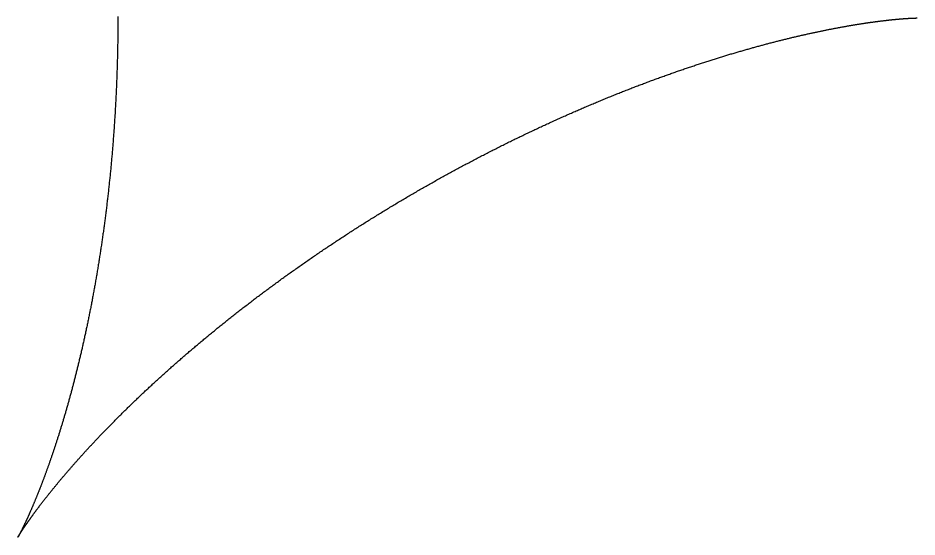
# Model space of a CAD drawing. Header units: metres. Extents: x 0 to 80, y 0 to 80.
# Drawn here: x 34.5 to 51, y 10.47 to 20 of the extents above; entities that cross this region are included whole.
import ezdxf

# ---------------------------------------------------------------- set-up
doc = ezdxf.new("R2010")
doc.units = ezdxf.units.M

msp = doc.modelspace()

# ---------------------------------------------------------------- linework, layer by layer
at = {"layer": 'ENGRAVE'}
msp.add_lwpolyline([(36.333322, 20.025598), (36.333333, 20), (36.333322, 19.974402), (36.333289, 19.948804), (36.333233, 19.923206), (36.333155, 19.897609), (36.333054, 19.872013), (36.332931, 19.846418), (36.332786, 19.820824), (36.332619, 19.795231), (36.332429, 19.76964), (36.332217, 19.744051), (36.331982, 19.718463), (36.331725, 19.692878), (36.331446, 19.667295), (36.331145, 19.641715), (36.330821, 19.616137), (36.330475, 19.590562), (36.330107, 19.564991), (36.329717, 19.539423), (36.329304, 19.513858), (36.328869, 19.488297), (36.328412, 19.462739), (36.327932, 19.437186), (36.32743, 19.411637), (36.326906, 19.386093), (36.32636, 19.360553), (36.325792, 19.335019), (36.325201, 19.309489), (36.324589, 19.283964), (36.323954, 19.258445), (36.323297, 19.232932), (36.322618, 19.207424), (36.321917, 19.181923), (36.321193, 19.156428), (36.320448, 19.130939), (36.319681, 19.105456), (36.318891, 19.079981), (36.31808, 19.054513), (36.317246, 19.029051), (36.316391, 19.003597), (36.315513, 18.978151), (36.314614, 18.952713), (36.313692, 18.927282), (36.312749, 18.90186), (36.311784, 18.876446), (36.310797, 18.85104), (36.309788, 18.825644), (36.308757, 18.800256), (36.307705, 18.774877), (36.30663, 18.749508), (36.305534, 18.724148), (36.304416, 18.698798), (36.303276, 18.673458), (36.302115, 18.648127), (36.300932, 18.622808), (36.299728, 18.597498), (36.298501, 18.572199), (36.297253, 18.546912), (36.295984, 18.521635), (36.294693, 18.496369), (36.293381, 18.471115), (36.292047, 18.445873), (36.290691, 18.420642), (36.289314, 18.395423), (36.287916, 18.370217), (36.286497, 18.345023), (36.285056, 18.319841), (36.283593, 18.294672), (36.28211, 18.269516), (36.280605, 18.244374), (36.279079, 18.219245), (36.277532, 18.194129), (36.275964, 18.169027), (36.274374, 18.143939), (36.272764, 18.118865), (36.271132, 18.093805), (36.26948, 18.068759), (36.267806, 18.043729), (36.266112, 18.018713), (36.264397, 17.993712), (36.26266, 17.968727), (36.260903, 17.943757), (36.259126, 17.918802), (36.257327, 17.893864), (36.255508, 17.868941), (36.253668, 17.844035), (36.251807, 17.819145), (36.249926, 17.794271), (36.248024, 17.769414), (36.246102, 17.744574), (36.244159, 17.719752), (36.242196, 17.694946), (36.240213, 17.670158), (36.238209, 17.645388), (36.236185, 17.620635), (36.23414, 17.595901), (36.232076, 17.571185), (36.229991, 17.546487), (36.227886, 17.521808), (36.225761, 17.497148), (36.223616, 17.472506), (36.221451, 17.447884), (36.219266, 17.423281), (36.217061, 17.398698), (36.214837, 17.374134), (36.212592, 17.34959), (36.210328, 17.325067), (36.208044, 17.300563), (36.205741, 17.27608), (36.203417, 17.251618), (36.201075, 17.227177), (36.198713, 17.202756), (36.196331, 17.178357), (36.19393, 17.153979), (36.19151, 17.129622), (36.18907, 17.105288), (36.186611, 17.080975), (36.184133, 17.056684), (36.181636, 17.032416), (36.17912, 17.00817), (36.176584, 16.983947), (36.17403, 16.959746), (36.171457, 16.935569), (36.168865, 16.911414), (36.166254, 16.887283), (36.163625, 16.863176), (36.160976, 16.839092), (36.158309, 16.815032), (36.155624, 16.790997), (36.15292, 16.766985), (36.150198, 16.742998), (36.147457, 16.719036), (36.144698, 16.695098), (36.14192, 16.671185), (36.139125, 16.647298), (36.136311, 16.623435), (36.133479, 16.599599), (36.13063, 16.575788), (36.127762, 16.552003), (36.124876, 16.528243), (36.121973, 16.50451), (36.119051, 16.480804), (36.116112, 16.457124), (36.113156, 16.43347), (36.110181, 16.409844), (36.10719, 16.386245), (36.10418, 16.362673), (36.101154, 16.339128), (36.09811, 16.315611), (36.095049, 16.292122), (36.09197, 16.26866), (36.088875, 16.245227), (36.085762, 16.221822), (36.082633, 16.198446), (36.079487, 16.175098), (36.076323, 16.151779), (36.073143, 16.128489), (36.069947, 16.105228), (36.066733, 16.081997), (36.063504, 16.058794), (36.060257, 16.035622), (36.056994, 16.01248), (36.053715, 15.989367), (36.05042, 15.966285), (36.047108, 15.943233), (36.043781, 15.920211), (36.040437, 15.89722), (36.037077, 15.87426), (36.033702, 15.851331), (36.03031, 15.828433), (36.026903, 15.805567), (36.02348, 15.782732), (36.020042, 15.759929), (36.016587, 15.737157), (36.013118, 15.714418), (36.009633, 15.691711), (36.006133, 15.669036), (36.002618, 15.646393), (35.999087, 15.623784), (35.995542, 15.601207), (35.991981, 15.578663), (35.988406, 15.556152), (35.984816, 15.533675), (35.981211, 15.511231), (35.977591, 15.488821), (35.973957, 15.466444), (35.970308, 15.444102), (35.966645, 15.421793), (35.962967, 15.399519), (35.959276, 15.37728), (35.95557, 15.355075), (35.95185, 15.332905), (35.948116, 15.310769), (35.944368, 15.288669), (35.940606, 15.266604), (35.936831, 15.244575), (35.933042, 15.222581), (35.929239, 15.200623), (35.925423, 15.178701), (35.921593, 15.156814), (35.91775, 15.134964), (35.913894, 15.113151), (35.910025, 15.091374), (35.906143, 15.069633), (35.902247, 15.047929), (35.898339, 15.026263), (35.894418, 15.004633), (35.890484, 14.983041), (35.886538, 14.961486), (35.882579, 14.939969), (35.878608, 14.918489), (35.874624, 14.897048), (35.870628, 14.875644), (35.86662, 14.854279), (35.8626, 14.832952), (35.858568, 14.811664), (35.854524, 14.790414), (35.850468, 14.769203), (35.846401, 14.748031), (35.842322, 14.726898), (35.838231, 14.705804), (35.834129, 14.68475), (35.830016, 14.663735), (35.825891, 14.64276), (35.821755, 14.621825), (35.817608, 14.60093), (35.813451, 14.580075), (35.809282, 14.55926), (35.805102, 14.538486), (35.800912, 14.517752), (35.796712, 14.497059), (35.792501, 14.476407), (35.788279, 14.455796), (35.784047, 14.435226), (35.779805, 14.414697), (35.775553, 14.39421), (35.771291, 14.373764), (35.76702, 14.35336), (35.762738, 14.332998), (35.758446, 14.312678), (35.754146, 14.2924), (35.749835, 14.272165), (35.745515, 14.251971), (35.741186, 14.231821), (35.736848, 14.211713), (35.7325, 14.191648), (35.728144, 14.171626), (35.723779, 14.151647), (35.719405, 14.131711), (35.715022, 14.111819), (35.710631, 14.09197), (35.706231, 14.072165), (35.701823, 14.052403), (35.697407, 14.032686), (35.692982, 14.013013), (35.688549, 13.993383), (35.684109, 13.973799), (35.67966, 13.954258), (35.675204, 13.934763), (35.67074, 13.915312), (35.666269, 13.895905), (35.66179, 13.876544), (35.657304, 13.857228), (35.652811, 13.837958), (35.648311, 13.818732), (35.643803, 13.799553), (35.639289, 13.780418), (35.634768, 13.76133), (35.63024, 13.742287), (35.625706, 13.723291), (35.621165, 13.704341), (35.616618, 13.685437), (35.612064, 13.666579), (35.607505, 13.647768), (35.602939, 13.629004), (35.598367, 13.610286), (35.59379, 13.591615), (35.589207, 13.572992), (35.584619, 13.554415), (35.580024, 13.535886), (35.575425, 13.517404), (35.57082, 13.49897), (35.56621, 13.480583), (35.561595, 13.462244), (35.556976, 13.443953), (35.552351, 13.42571), (35.547722, 13.407515), (35.543088, 13.389369), (35.538449, 13.371271), (35.533806, 13.353221), (35.529159, 13.33522), (35.524508, 13.317267), (35.519853, 13.299364), (35.515194, 13.281509), (35.510531, 13.263704), (35.505865, 13.245947), (35.501194, 13.22824), (35.496521, 13.210582), (35.491844, 13.192974), (35.487164, 13.175416), (35.48248, 13.157907), (35.477794, 13.140448), (35.473105, 13.123039), (35.468413, 13.10568), (35.463719, 13.088371), (35.459021, 13.071113), (35.454322, 13.053905), (35.44962, 13.036748), (35.444916, 13.019641), (35.44021, 13.002585), (35.435502, 12.98558), (35.430792, 12.968625), (35.426081, 12.951722), (35.421368, 12.93487), (35.416653, 12.918069), (35.411937, 12.90132), (35.40722, 12.884622), (35.402502, 12.867976), (35.397783, 12.851381), (35.393062, 12.834838), (35.388341, 12.818347), (35.38362, 12.801908), (35.378898, 12.785521), (35.374175, 12.769187), (35.369453, 12.752904), (35.36473, 12.736674), (35.360007, 12.720497), (35.355284, 12.704372), (35.350561, 12.6883), (35.345839, 12.67228), (35.341117, 12.656314), (35.336395, 12.6404), (35.331675, 12.62454), (35.326955, 12.608732), (35.322236, 12.592978), (35.317518, 12.577278), (35.312801, 12.56163), (35.308086, 12.546037), (35.303372, 12.530497), (35.298659, 12.51501), (35.293949, 12.499578), (35.28924, 12.484199), (35.284532, 12.468875), (35.279827, 12.453604), (35.275124, 12.438388), (35.270424, 12.423226), (35.265725, 12.408118), (35.26103, 12.393065), (35.256337, 12.378067), (35.251646, 12.363123), (35.246959, 12.348233), (35.242274, 12.333399), (35.237593, 12.318619), (35.232915, 12.303894), (35.228241, 12.289225), (35.223569, 12.27461), (35.218902, 12.260051), (35.214238, 12.245547), (35.209578, 12.231098), (35.204923, 12.216705), (35.200271, 12.202368), (35.195624, 12.188086), (35.190981, 12.173859), (35.186342, 12.159689), (35.181708, 12.145574), (35.177079, 12.131515), (35.172455, 12.117513), (35.167836, 12.103566), (35.163222, 12.089676), (35.158613, 12.075842), (35.15401, 12.062064), (35.149412, 12.048342), (35.14482, 12.034677), (35.140234, 12.021069), (35.135653, 12.007517), (35.131079, 11.994021), (35.12651, 11.980583), (35.121948, 11.967201), (35.117393, 11.953877), (35.112844, 11.940609), (35.108301, 11.927398), (35.103766, 11.914245), (35.099237, 11.901148), (35.094716, 11.888109), (35.090201, 11.875127), (35.085694, 11.862202), (35.081194, 11.849335), (35.076702, 11.836526), (35.072218, 11.823774), (35.067741, 11.811079), (35.063272, 11.798443), (35.058812, 11.785864), (35.054359, 11.773343), (35.049915, 11.760879), (35.04548, 11.748474), (35.041053, 11.736127), (35.036634, 11.723837), (35.032225, 11.711606), (35.027824, 11.699433), (35.023433, 11.687319), (35.019051, 11.675262), (35.014678, 11.663264), (35.010315, 11.651325), (35.005961, 11.639444), (35.001617, 11.627621), (34.997283, 11.615857), (34.992958, 11.604152), (34.988644, 11.592505), (34.984341, 11.580917), (34.980047, 11.569388), (34.975764, 11.557918), (34.971492, 11.546506), (34.967231, 11.535154), (34.96298, 11.52386), (34.958741, 11.512626), (34.954512, 11.50145), (34.950295, 11.490334), (34.94609, 11.479277), (34.941895, 11.46828), (34.937713, 11.457341), (34.933542, 11.446462), (34.929384, 11.435642), (34.925237, 11.424882), (34.921102, 11.414181), (34.91698, 11.40354), (34.912871, 11.392958), (34.908773, 11.382436), (34.904689, 11.371973), (34.900617, 11.36157), (34.896559, 11.351227), (34.892513, 11.340944), (34.888481, 11.33072), (34.884462, 11.320557), (34.880456, 11.310453), (34.876465, 11.300409), (34.872486, 11.290425), (34.868522, 11.280501), (34.864572, 11.270637), (34.860636, 11.260833), (34.856714, 11.251089), (34.852806, 11.241406), (34.848913, 11.231782), (34.845035, 11.222219), (34.841171, 11.212716), (34.837323, 11.203273), (34.833489, 11.193891), (34.82967, 11.184568), (34.825867, 11.175307), (34.822079, 11.166105), (34.818307, 11.156964), (34.81455, 11.147884), (34.810809, 11.138864), (34.807085, 11.129904), (34.803376, 11.121005), (34.799683, 11.112166), (34.796007, 11.103388), (34.792347, 11.094671), (34.788703, 11.086014), (34.785077, 11.077418), (34.781467, 11.068883), (34.777874, 11.060408), (34.774298, 11.051994), (34.770739, 11.043641), (34.767198, 11.035349), (34.763674, 11.027117), (34.760168, 11.018946), (34.756679, 11.010836), (34.753209, 11.002787), (34.749756, 10.994799), (34.746321, 10.986871), (34.742905, 10.979005), (34.739507, 10.971199), (34.736127, 10.963454), (34.732766, 10.95577), (34.729424, 10.948148), (34.726101, 10.940586), (34.722796, 10.933085), (34.719511, 10.925645), (34.716245, 10.918266), (34.712998, 10.910948), (34.709771, 10.903691), (34.706564, 10.896495), (34.703376, 10.88936), (34.700208, 10.882287), (34.69706, 10.875274), (34.693932, 10.868322), (34.690824, 10.861432), (34.687737, 10.854602), (34.684671, 10.847834), (34.681624, 10.841126), (34.678599, 10.83448), (34.675595, 10.827895), (34.672611, 10.821371), (34.669649, 10.814908), (34.666708, 10.808506), (34.663788, 10.802166), (34.66089, 10.795886), (34.658013, 10.789668), (34.655158, 10.78351), (34.652325, 10.777414), (34.649514, 10.771379), (34.646725, 10.765405), (34.643959, 10.759492), (34.641214, 10.75364), (34.638493, 10.74785), (34.635793, 10.74212), (34.633117, 10.736452), (34.630463, 10.730844), (34.627833, 10.725298), (34.625225, 10.719813), (34.622641, 10.714388), (34.62008, 10.709025), (34.617543, 10.703723), (34.615029, 10.698482), (34.612538, 10.693302), (34.610072, 10.688183), (34.60763, 10.683125), (34.605211, 10.678128), (34.602817, 10.673192), (34.600448, 10.668317), (34.598102, 10.663503), (34.595781, 10.65875), (34.593485, 10.654058), (34.591214, 10.649427), (34.588968, 10.644857), (34.586746, 10.640347), (34.58455, 10.635899), (34.582379, 10.631511), (34.580234, 10.627185), (34.578114, 10.622919), (34.57602, 10.618713), (34.573951, 10.614569), (34.571908, 10.610485), (34.569892, 10.606463), (34.567901, 10.6025), (34.565937, 10.598599), (34.563999, 10.594758), (34.562087, 10.590978), (34.560202, 10.587259), (34.558344, 10.5836), (34.556513, 10.580001), (34.554708, 10.576464), (34.552931, 10.572987), (34.55118, 10.56957), (34.549457, 10.566214), (34.547762, 10.562918), (34.546094, 10.559683), (34.544453, 10.556508), (34.542841, 10.553393), (34.541256, 10.550339), (34.539699, 10.547345), (34.53817, 10.544412), (34.53667, 10.541539), (34.535197, 10.538725), (34.533754, 10.535972), (34.532338, 10.53328), (34.530952, 10.530647), (34.529594, 10.528075), (34.528265, 10.525562), (34.526965, 10.52311), (34.525695, 10.520717), (34.524453, 10.518384), (34.523241, 10.516112), (34.522058, 10.513899), (34.520905, 10.511746), (34.519781, 10.509653), (34.518688, 10.507619), (34.517624, 10.505646), (34.51659, 10.503732), (34.515586, 10.501877), (34.514613, 10.500082), (34.51367, 10.498347), (34.512757, 10.496671), (34.511875, 10.495055), (34.511023, 10.493498), (34.510203, 10.492001), (34.509413, 10.490563), (34.508654, 10.489184), (34.507926, 10.487864), (34.50723, 10.486604), (34.506565, 10.485402), (34.505931, 10.48426), (34.505329, 10.483177), (34.504758, 10.482153), (34.504219, 10.481188), (34.503712, 10.480282), (34.503237, 10.479434), (34.502794, 10.478646), (34.502383, 10.477916), (34.502005, 10.477244), (34.501658, 10.476632), (34.501345, 10.476078), (34.501064, 10.475583), (34.500815, 10.475146), (34.500599, 10.474767), (34.500417, 10.474447), (34.500267, 10.474185), (34.50015, 10.473982), (34.500067, 10.473837), (34.500017, 10.47375), (34.5, 10.473721), (34.500017, 10.47375), (34.500067, 10.473837), (34.500151, 10.473981), (34.500269, 10.474184), (34.500421, 10.474445), (34.500607, 10.474763), (34.500827, 10.475139), (34.501081, 10.475573), (34.501369, 10.476064), (34.501692, 10.476612), (34.50205, 10.477219), (34.502441, 10.477882), (34.502868, 10.478603), (34.50333, 10.479381), (34.503826, 10.480216), (34.504357, 10.481108), (34.504924, 10.482057), (34.505525, 10.483063), (34.506162, 10.484127), (34.506835, 10.485247), (34.507542, 10.486423), (34.508286, 10.487657), (34.509065, 10.488947), (34.509879, 10.490293), (34.51073, 10.491696), (34.511616, 10.493156), (34.512539, 10.494672), (34.513498, 10.496244), (34.514493, 10.497872), (34.515524, 10.499557), (34.516591, 10.501297), (34.517695, 10.503093), (34.518836, 10.504946), (34.520013, 10.506854), (34.521228, 10.508818), (34.522479, 10.510837), (34.523767, 10.512913), (34.525091, 10.515043), (34.526454, 10.517229), (34.527853, 10.519471), (34.529289, 10.521768), (34.530763, 10.52412), (34.532275, 10.526527), (34.533824, 10.528989), (34.535411, 10.531506), (34.537035, 10.534078), (34.538697, 10.536705), (34.540397, 10.539386), (34.542135, 10.542123), (34.543912, 10.544913), (34.545726, 10.547758), (34.547578, 10.550658), (34.549469, 10.553612), (34.551399, 10.55662), (34.553366, 10.559682), (34.555373, 10.562798), (34.557418, 10.565969), (34.559502, 10.569193), (34.561624, 10.572471), (34.563786, 10.575802), (34.565986, 10.579187), (34.568226, 10.582626), (34.570504, 10.586118), (34.572822, 10.589664), (34.57518, 10.593263), (34.577576, 10.596914), (34.580012, 10.600619), (34.582488, 10.604377), (34.585003, 10.608188), (34.587558, 10.612052), (34.590152, 10.615968), (34.592787, 10.619937), (34.595461, 10.623959), (34.598176, 10.628032), (34.60093, 10.632159), (34.603725, 10.636337), (34.606559, 10.640568), (34.609434, 10.64485), (34.61235, 10.649185), (34.615306, 10.653571), (34.618302, 10.658009), (34.621339, 10.662499), (34.624417, 10.66704), (34.627535, 10.671633), (34.630694, 10.676277), (34.633894, 10.680973), (34.637135, 10.685719), (34.640417, 10.690517), (34.64374, 10.695365), (34.647104, 10.700265), (34.650509, 10.705215), (34.653956, 10.710216), (34.657444, 10.715267), (34.660973, 10.720369), (34.664544, 10.725521), (34.668156, 10.730723), (34.67181, 10.735976), (34.675506, 10.741278), (34.679243, 10.746631), (34.683023, 10.752033), (34.686844, 10.757485), (34.690707, 10.762986), (34.694612, 10.768537), (34.698559, 10.774138), (34.702548, 10.779788), (34.706579, 10.785487), (34.710653, 10.791235), (34.714769, 10.797031), (34.718927, 10.802877), (34.723127, 10.808772), (34.727371, 10.814715), (34.731656, 10.820706), (34.735984, 10.826747), (34.740355, 10.832835), (34.744769, 10.838971), (34.749225, 10.845156), (34.753725, 10.851389), (34.758267, 10.857669), (34.762852, 10.863997), (34.76748, 10.870373), (34.772151, 10.876796), (34.776865, 10.883267), (34.781622, 10.889785), (34.786423, 10.89635), (34.791267, 10.902962), (34.796154, 10.909621), (34.801084, 10.916327), (34.806058, 10.92308), (34.811076, 10.929879), (34.816136, 10.936724), (34.821241, 10.943616), (34.826389, 10.950555), (34.831581, 10.957539), (34.836816, 10.964569), (34.842095, 10.971645), (34.847418, 10.978767), (34.852785, 10.985935), (34.858196, 10.993148), (34.863651, 11.000407), (34.86915, 11.00771), (34.874693, 11.015059), (34.880279, 11.022453), (34.88591, 11.029892), (34.891586, 11.037375), (34.897305, 11.044904), (34.903069, 11.052477), (34.908877, 11.060094), (34.914729, 11.067755), (34.920626, 11.075461), (34.926567, 11.083211), (34.932553, 11.091004), (34.938583, 11.098842), (34.944658, 11.106723), (34.950777, 11.114647), (34.956941, 11.122615), (34.96315, 11.130627), (34.969403, 11.138681), (34.975701, 11.146779), (34.982044, 11.154919), (34.988432, 11.163102), (34.994864, 11.171328), (35.001342, 11.179596), (35.007864, 11.187907), (35.014431, 11.19626), (35.021043, 11.204655), (35.027701, 11.213093), (35.034403, 11.221572), (35.04115, 11.230092), (35.047943, 11.238655), (35.054781, 11.247259), (35.061664, 11.255904), (35.068592, 11.26459), (35.075565, 11.273318), (35.082584, 11.282086), (35.089648, 11.290896), (35.096757, 11.299746), (35.103911, 11.308636), (35.111111, 11.317567), (35.118357, 11.326538), (35.125648, 11.33555), (35.132984, 11.344601), (35.140366, 11.353693), (35.147793, 11.362824), (35.155266, 11.371995), (35.162784, 11.381205), (35.170348, 11.390454), (35.177957, 11.399743), (35.185613, 11.409071), (35.193313, 11.418438), (35.20106, 11.427843), (35.208852, 11.437287), (35.21669, 11.44677), (35.224573, 11.456291), (35.232503, 11.465851), (35.240478, 11.475448), (35.248499, 11.485084), (35.256565, 11.494757), (35.264678, 11.504468), (35.272836, 11.514217), (35.28104, 11.524003), (35.28929, 11.533826), (35.297586, 11.543686), (35.305928, 11.553584), (35.314316, 11.563518), (35.322749, 11.573489), (35.331229, 11.583497), (35.339754, 11.593541), (35.348326, 11.603621), (35.356943, 11.613737), (35.365607, 11.62389), (35.374316, 11.634078), (35.383071, 11.644302), (35.391873, 11.654562), (35.40072, 11.664857), (35.409614, 11.675187), (35.418553, 11.685553), (35.427538, 11.695954), (35.43657, 11.706389), (35.445647, 11.716859), (35.454771, 11.727364), (35.463941, 11.737903), (35.473156, 11.748476), (35.482418, 11.759084), (35.491726, 11.769726), (35.50108, 11.780401), (35.51048, 11.79111), (35.519926, 11.801853), (35.529418, 11.812629), (35.538956, 11.823439), (35.54854, 11.834281), (35.558171, 11.845157), (35.567847, 11.856065), (35.57757, 11.867006), (35.587338, 11.87798), (35.597153, 11.888986), (35.607014, 11.900024), (35.61692, 11.911094), (35.626873, 11.922197), (35.636872, 11.933331), (35.646917, 11.944497), (35.657008, 11.955694), (35.667145, 11.966922), (35.677328, 11.978182), (35.687556, 11.989473), (35.697831, 12.000795), (35.708152, 12.012147), (35.718519, 12.023531), (35.728932, 12.034944), (35.739391, 12.046388), (35.749896, 12.057862), (35.760447, 12.069366), (35.771044, 12.0809), (35.781686, 12.092464), (35.792375, 12.104057), (35.803109, 12.11568), (35.81389, 12.127332), (35.824716, 12.139013), (35.835588, 12.150723), (35.846506, 12.162462), (35.85747, 12.174229), (35.868479, 12.186025), (35.879534, 12.197849), (35.890635, 12.209702), (35.901782, 12.221582), (35.912975, 12.233491), (35.924213, 12.245427), (35.935497, 12.25739), (35.946827, 12.269382), (35.958202, 12.2814), (35.969623, 12.293446), (35.981089, 12.305518), (35.992601, 12.317618), (36.004159, 12.329744), (36.015762, 12.341896), (36.027411, 12.354075), (36.039105, 12.36628), (36.050844, 12.378512), (36.062629, 12.390769), (36.07446, 12.403052), (36.086336, 12.41536), (36.098257, 12.427694), (36.110223, 12.440053), (36.122235, 12.452438), (36.134292, 12.464847), (36.146394, 12.477281), (36.158542, 12.48974), (36.170734, 12.502223), (36.182972, 12.514731), (36.195255, 12.527263), (36.207583, 12.539819), (36.219956, 12.552399), (36.232374, 12.565002), (36.244837, 12.577629), (36.257344, 12.59028), (36.269897, 12.602954), (36.282495, 12.615651), (36.295137, 12.628371), (36.307825, 12.641113), (36.320557, 12.653879), (36.333333, 12.666667), (36.346155, 12.679477), (36.359021, 12.692309), (36.371931, 12.705164), (36.384887, 12.71804), (36.397886, 12.730938), (36.410931, 12.743858), (36.424019, 12.756799), (36.437152, 12.769761), (36.45033, 12.782744), (36.463551, 12.795748), (36.476817, 12.808773), (36.490127, 12.821819), (36.503482, 12.834885), (36.51688, 12.847972), (36.530323, 12.861078), (36.543809, 12.874205), (36.55734, 12.887351), (36.570914, 12.900517), (36.584533, 12.913703), (36.598195, 12.926908), (36.611901, 12.940132), (36.625651, 12.953375), (36.639444, 12.966637), (36.653281, 12.979918), (36.667162, 12.993217), (36.681086, 13.006535), (36.695053, 13.019871), (36.709065, 13.033226), (36.723119, 13.046598), (36.737217, 13.059988), (36.751358, 13.073395), (36.765542, 13.08682), (36.779769, 13.100263), (36.79404, 13.113722), (36.808353, 13.127199), (36.82271, 13.140693), (36.837109, 13.154203), (36.851552, 13.167729), (36.866037, 13.181272), (36.880565, 13.194832), (36.895135, 13.208407), (36.909748, 13.221998), (36.924404, 13.235605), (36.939102, 13.249228), (36.953843, 13.262866), (36.968626, 13.276519), (36.983451, 13.290188), (36.998319, 13.303871), (37.013228, 13.317569), (37.02818, 13.331282), (37.043174, 13.34501), (37.05821, 13.358751), (37.073288, 13.372507), (37.088408, 13.386277), (37.103569, 13.400061), (37.118772, 13.413858), (37.134017, 13.427669), (37.149304, 13.441494), (37.164632, 13.455332), (37.180001, 13.469182), (37.195412, 13.483046), (37.210864, 13.496922), (37.226357, 13.510812), (37.241891, 13.524713), (37.257467, 13.538627), (37.273083, 13.552553), (37.288741, 13.566491), (37.304439, 13.580441), (37.320178, 13.594402), (37.335958, 13.608375), (37.351778, 13.62236), (37.367639, 13.636355), (37.38354, 13.650362), (37.399482, 13.664379), (37.415464, 13.678408), (37.431486, 13.692446), (37.447549, 13.706496), (37.463651, 13.720555), (37.479794, 13.734625), (37.495977, 13.748704), (37.512199, 13.762794), (37.528461, 13.776893), (37.544763, 13.791002), (37.561104, 13.805119), (37.577485, 13.819247), (37.593905, 13.833383), (37.610365, 13.847528), (37.626864, 13.861681), (37.643402, 13.875844), (37.659979, 13.890014), (37.676595, 13.904193), (37.69325, 13.918381), (37.709944, 13.932576), (37.726676, 13.946778), (37.743448, 13.960989), (37.760257, 13.975207), (37.777106, 13.989432), (37.793992, 14.003665), (37.810917, 14.017904), (37.82788, 14.03215), (37.844882, 14.046403), (37.861921, 14.060663), (37.878998, 14.074929), (37.896113, 14.089201), (37.913266, 14.10348), (37.930456, 14.117764), (37.947684, 14.132054), (37.964949, 14.14635), (37.982252, 14.160652), (37.999592, 14.174958), (38.016969, 14.18927), (38.034383, 14.203587), (38.051834, 14.217909), (38.069322, 14.232235), (38.086847, 14.246566), (38.104409, 14.260902), (38.122007, 14.275242), (38.139641, 14.289586), (38.157312, 14.303934), (38.175019, 14.318285), (38.192762, 14.332641), (38.210542, 14.347), (38.228357, 14.361362), (38.246208, 14.375728), (38.264095, 14.390096), (38.282018, 14.404468), (38.299976, 14.418842), (38.31797, 14.433219), (38.335999, 14.447599), (38.354063, 14.46198), (38.372162, 14.476364), (38.390297, 14.49075), (38.408466, 14.505138), (38.42667, 14.519528), (38.444909, 14.533919), (38.463182, 14.548312), (38.48149, 14.562706), (38.499832, 14.577101), (38.518209, 14.591497), (38.536619, 14.605894), (38.555064, 14.620291), (38.573543, 14.63469), (38.592055, 14.649088), (38.610601, 14.663487), (38.629181, 14.677886), (38.647794, 14.692285), (38.666441, 14.706684), (38.685121, 14.721082), (38.703834, 14.73548), (38.72258, 14.749877), (38.741359, 14.764274), (38.760171, 14.77867), (38.779015, 14.793064), (38.797892, 14.807458), (38.816801, 14.82185), (38.835743, 14.83624), (38.854717, 14.850629), (38.873723, 14.865016), (38.892761, 14.879402), (38.911831, 14.893785), (38.930933, 14.908166), (38.950066, 14.922545), (38.96923, 14.936921), (38.988426, 14.951294), (39.007654, 14.965665), (39.026912, 14.980033), (39.046202, 14.994398), (39.065522, 15.008759), (39.084873, 15.023118), (39.104255, 15.037472), (39.123667, 15.051824), (39.14311, 15.066171), (39.162582, 15.080515), (39.182085, 15.094854), (39.201618, 15.109189), (39.221181, 15.12352), (39.240774, 15.137847), (39.260396, 15.152169), (39.280048, 15.166486), (39.299729, 15.180798), (39.319439, 15.195105), (39.339179, 15.209408), (39.358947, 15.223704), (39.378745, 15.237996), (39.398571, 15.252282), (39.418425, 15.266562), (39.438308, 15.280836), (39.45822, 15.295104), (39.478159, 15.309367), (39.498127, 15.323623), (39.518123, 15.337872), (39.538146, 15.352115), (39.558197, 15.366352), (39.578276, 15.380581), (39.598382, 15.394804), (39.618515, 15.409019), (39.638675, 15.423228), (39.658863, 15.437429), (39.679077, 15.451623), (39.699318, 15.465809), (39.719586, 15.479987), (39.73988, 15.494157), (39.7602, 15.50832), (39.780546, 15.522474), (39.800919, 15.53662), (39.821317, 15.550758), (39.841742, 15.564887), (39.862191, 15.579008), (39.882667, 15.59312), (39.903167, 15.607222), (39.923693, 15.621316), (39.944244, 15.635401), (39.96482, 15.649476), (39.98542, 15.663542), (40.006045, 15.677598), (40.026695, 15.691645), (40.047369, 15.705682), (40.068067, 15.719709), (40.08879, 15.733726), (40.109536, 15.747732), (40.130306, 15.761729), (40.151099, 15.775715), (40.171916, 15.78969), (40.192757, 15.803655), (40.21362, 15.817608), (40.234507, 15.831551), (40.255416, 15.845483), (40.276349, 15.859403), (40.297304, 15.873313), (40.318281, 15.88721), (40.339281, 15.901097), (40.360302, 15.914971), (40.381346, 15.928834), (40.402412, 15.942684), (40.423499, 15.956523), (40.444608, 15.970349), (40.465738, 15.984164), (40.48689, 15.997965), (40.508063, 16.011755), (40.529256, 16.025531), (40.550471, 16.039295), (40.571706, 16.053045), (40.592962, 16.066783), (40.614238, 16.080508), (40.635534, 16.094219), (40.65685, 16.107917), (40.678186, 16.121601), (40.699542, 16.135272), (40.720918, 16.148929), (40.742313, 16.162573), (40.763727, 16.176202), (40.78516, 16.189817), (40.806612, 16.203418), (40.828084, 16.217004), (40.849573, 16.230576), (40.871082, 16.244134), (40.892608, 16.257677), (40.914153, 16.271205), (40.935716, 16.284718), (40.957296, 16.298216), (40.978895, 16.311699), (41.000511, 16.325167), (41.022144, 16.33862), (41.043795, 16.352057), (41.065462, 16.365478), (41.087147, 16.378884), (41.108848, 16.392274), (41.130566, 16.405648), (41.1523, 16.419006), (41.174051, 16.432348), (41.195818, 16.445673), (41.217601, 16.458983), (41.239399, 16.472276), (41.261213, 16.485552), (41.283043, 16.498811), (41.304888, 16.512054), (41.326748, 16.52528), (41.348623, 16.538489), (41.370513, 16.551681), (41.392417, 16.564855), (41.414337, 16.578013), (41.43627, 16.591153), (41.458217, 16.604275), (41.480179, 16.61738), (41.502154, 16.630467), (41.524144, 16.643536), (41.546146, 16.656587), (41.568162, 16.66962), (41.590191, 16.682635), (41.612233, 16.695632), (41.634288, 16.70861), (41.656356, 16.72157), (41.678436, 16.734512), (41.700528, 16.747434), (41.722633, 16.760338), (41.74475, 16.773223), (41.766878, 16.78609), (41.789019, 16.798937), (41.81117, 16.811765), (41.833333, 16.824574), (41.855508, 16.837363), (41.877693, 16.850133), (41.899889, 16.862883), (41.922096, 16.875614), (41.944313, 16.888325), (41.96654, 16.901016), (41.988778, 16.913688), (42.011026, 16.926339), (42.033283, 16.93897), (42.05555, 16.951581), (42.077827, 16.964172), (42.100113, 16.976742), (42.122408, 16.989292), (42.144712, 17.001821), (42.167024, 17.014329), (42.189346, 17.026817), (42.211675, 17.039284), (42.234014, 17.05173), (42.25636, 17.064155), (42.278714, 17.076559), (42.301076, 17.088941), (42.323445, 17.101303), (42.345822, 17.113643), (42.368206, 17.125961), (42.390597, 17.138258), (42.412995, 17.150533), (42.435399, 17.162787), (42.457811, 17.175018), (42.480228, 17.187228), (42.502652, 17.199416), (42.525082, 17.211582), (42.547517, 17.223725), (42.569958, 17.235846), (42.592405, 17.247945), (42.614857, 17.260022), (42.637314, 17.272076), (42.659776, 17.284107), (42.682243, 17.296116), (42.704715, 17.308102), (42.72719, 17.320065), (42.749671, 17.332006), (42.772155, 17.343923), (42.794643, 17.355817), (42.817135, 17.367688), (42.83963, 17.379536), (42.862129, 17.391361), (42.88463, 17.403162), (42.907135, 17.41494), (42.929643, 17.426694), (42.952153, 17.438425), (42.974666, 17.450132), (42.997181, 17.461815), (43.019698, 17.473474), (43.042218, 17.48511), (43.064738, 17.496721), (43.087261, 17.508308), (43.109785, 17.519872), (43.13231, 17.531411), (43.154836, 17.542925), (43.177363, 17.554416), (43.199891, 17.565882), (43.222419, 17.577323), (43.244947, 17.58874), (43.267476, 17.600133), (43.290004, 17.6115), (43.312532, 17.622843), (43.33506, 17.634161), (43.357588, 17.645455), (43.380114, 17.656723), (43.40264, 17.667966), (43.425164, 17.679184), (43.447688, 17.690377), (43.470209, 17.701544), (43.492729, 17.712687), (43.515247, 17.723804), (43.537763, 17.734895), (43.560277, 17.745961), (43.582789, 17.757002), (43.605298, 17.768016), (43.627804, 17.779005), (43.650307, 17.789969), (43.672807, 17.800906), (43.695304, 17.811818), (43.717797, 17.822704), (43.740287, 17.833564), (43.762773, 17.844398), (43.785254, 17.855205), (43.807732, 17.865987), (43.830205, 17.876742), (43.852673, 17.887471), (43.875137, 17.898173), (43.897596, 17.90885), (43.920049, 17.919499), (43.942498, 17.930123), (43.964941, 17.940719), (43.987378, 17.951289), (44.009809, 17.961833), (44.032234, 17.97235), (44.054653, 17.982839), (44.077066, 17.993303), (44.099472, 18.003739), (44.121871, 18.014148), (44.144263, 18.02453), (44.166648, 18.034885), (44.189026, 18.045214), (44.211396, 18.055514), (44.233759, 18.065788), (44.256113, 18.076035), (44.27846, 18.086254), (44.300798, 18.096446), (44.323128, 18.106611), (44.345449, 18.116748), (44.367762, 18.126857), (44.390065, 18.136939), (44.412359, 18.146994), (44.434644, 18.157021), (44.45692, 18.16702), (44.479185, 18.176992), (44.501441, 18.186936), (44.523687, 18.196852), (44.545922, 18.20674), (44.568147, 18.2166), (44.590361, 18.226433), (44.612565, 18.236237), (44.634757, 18.246013), (44.656938, 18.255762), (44.679108, 18.265482), (44.701266, 18.275174), (44.723413, 18.284838), (44.745548, 18.294474), (44.76767, 18.304082), (44.78978, 18.313661), (44.811878, 18.323212), (44.833963, 18.332735), (44.856035, 18.34223), (44.878094, 18.351696), (44.90014, 18.361133), (44.922173, 18.370542), (44.944191, 18.379923), (44.966197, 18.389274), (44.988188, 18.398598), (45.010165, 18.407893), (45.032127, 18.417159), (45.054076, 18.426396), (45.076009, 18.435605), (45.097928, 18.444785), (45.119831, 18.453936), (45.14172, 18.463059), (45.163592, 18.472152), (45.18545, 18.481217), (45.207291, 18.490253), (45.229117, 18.49926), (45.250926, 18.508238), (45.272719, 18.517187), (45.294495, 18.526107), (45.316255, 18.534998), (45.337998, 18.54386), (45.359724, 18.552693), (45.381432, 18.561497), (45.403123, 18.570272), (45.424797, 18.579017), (45.446452, 18.587734), (45.46809, 18.596421), (45.489709, 18.605079), (45.511311, 18.613708), (45.532893, 18.622308), (45.554457, 18.630878), (45.576002, 18.639419), (45.597528, 18.647931), (45.619034, 18.656414), (45.640521, 18.664867), (45.661989, 18.673291), (45.683436, 18.681685), (45.704864, 18.69005), (45.726272, 18.698386), (45.747659, 18.706692), (45.769025, 18.714969), (45.790371, 18.723216), (45.811696, 18.731434), (45.833, 18.739623), (45.854282, 18.747781), (45.875543, 18.755911), (45.896783, 18.764011), (45.918001, 18.772081), (45.939196, 18.780122), (45.96037, 18.788134), (45.981521, 18.796115), (46.002649, 18.804068), (46.023755, 18.81199), (46.044838, 18.819883), (46.065898, 18.827747), (46.086935, 18.835581), (46.107948, 18.843385), (46.128938, 18.85116), (46.149903, 18.858905), (46.170845, 18.86662), (46.191763, 18.874306), (46.212656, 18.881962), (46.233525, 18.889589), (46.254369, 18.897186), (46.275188, 18.904753), (46.295983, 18.912291), (46.316752, 18.919799), (46.337495, 18.927277), (46.358213, 18.934726), (46.378905, 18.942145), (46.399572, 18.949535), (46.420212, 18.956894), (46.440826, 18.964225), (46.461413, 18.971525), (46.481974, 18.978796), (46.502508, 18.986037), (46.523015, 18.993249), (46.543495, 19.000431), (46.563947, 19.007583), (46.584372, 19.014706), (46.604769, 19.021799), (46.625138, 19.028862), (46.64548, 19.035896), (46.665792, 19.0429), (46.686077, 19.049875), (46.706333, 19.05682), (46.72656, 19.063735), (46.746758, 19.070621), (46.766928, 19.077478), (46.787068, 19.084304), (46.807178, 19.091102), (46.827259, 19.097869), (46.84731, 19.104607), (46.867331, 19.111316), (46.887322, 19.117995), (46.907282, 19.124645), (46.927212, 19.131265), (46.947111, 19.137856), (46.96698, 19.144417), (46.986817, 19.150949), (47.006624, 19.157451), (47.026399, 19.163924), (47.046142, 19.170368), (47.065854, 19.176782), (47.085533, 19.183167), (47.105181, 19.189522), (47.124797, 19.195849), (47.14438, 19.202146), (47.16393, 19.208413), (47.183448, 19.214651), (47.202933, 19.220861), (47.222385, 19.22704), (47.241804, 19.233191), (47.261189, 19.239312), (47.28054, 19.245405), (47.299858, 19.251468), (47.319142, 19.257502), (47.338392, 19.263507), (47.357608, 19.269482), (47.376789, 19.275429), (47.395936, 19.281347), (47.415048, 19.287236), (47.434125, 19.293095), (47.453166, 19.298926), (47.472173, 19.304728), (47.491144, 19.310501), (47.51008, 19.316245), (47.52898, 19.32196), (47.547843, 19.327647), (47.566671, 19.333304), (47.585463, 19.338933), (47.604218, 19.344533), (47.622937, 19.350104), (47.641619, 19.355647), (47.660263, 19.361161), (47.678871, 19.366647), (47.697442, 19.372103), (47.715975, 19.377532), (47.734471, 19.382931), (47.752929, 19.388303), (47.771349, 19.393646), (47.789731, 19.39896), (47.808075, 19.404246), (47.82638, 19.409504), (47.844647, 19.414733), (47.862875, 19.419934), (47.881065, 19.425107), (47.899215, 19.430251), (47.917326, 19.435368), (47.935398, 19.440456), (47.953431, 19.445516), (47.971423, 19.450548), (47.989376, 19.455552), (48.007289, 19.460529), (48.025162, 19.465477), (48.042995, 19.470397), (48.060787, 19.47529), (48.078538, 19.480154), (48.096249, 19.484991), (48.113919, 19.4898), (48.131548, 19.494581), (48.149135, 19.499335), (48.166682, 19.504061), (48.184186, 19.50876), (48.201649, 19.513431), (48.21907, 19.518074), (48.23645, 19.522691), (48.253787, 19.527279), (48.271081, 19.531841), (48.288334, 19.536375), (48.305543, 19.540882), (48.32271, 19.545361), (48.339834, 19.549814), (48.356915, 19.554239), (48.373953, 19.558637), (48.390947, 19.563009), (48.407898, 19.567353), (48.424805, 19.571671), (48.441669, 19.575961), (48.458488, 19.580225), (48.475263, 19.584462), (48.491994, 19.588672), (48.508681, 19.592856), (48.525323, 19.597013), (48.54192, 19.601143), (48.558473, 19.605247), (48.57498, 19.609325), (48.591443, 19.613376), (48.60786, 19.617401), (48.624231, 19.6214), (48.640557, 19.625372), (48.656838, 19.629318), (48.673072, 19.633238), (48.68926, 19.637132), (48.705403, 19.641), (48.721499, 19.644842), (48.737548, 19.648658), (48.753551, 19.652448), (48.769507, 19.656213), (48.785416, 19.659952), (48.801279, 19.663665), (48.817094, 19.667352), (48.832861, 19.671014), (48.848582, 19.674651), (48.864254, 19.678262), (48.87988, 19.681848), (48.895457, 19.685408), (48.910986, 19.688944), (48.926467, 19.692454), (48.9419, 19.695939), (48.957284, 19.699399), (48.97262, 19.702834), (48.987907, 19.706244), (49.003145, 19.709629), (49.018334, 19.712989), (49.033474, 19.716325), (49.048565, 19.719636), (49.063607, 19.722923), (49.078599, 19.726185), (49.093542, 19.729422), (49.108434, 19.732635), (49.123277, 19.735824), (49.13807, 19.738989), (49.152812, 19.742129), (49.167504, 19.745245), (49.182146, 19.748337), (49.196738, 19.751406), (49.211278, 19.75445), (49.225768, 19.75747), (49.240207, 19.760467), (49.254594, 19.76344), (49.268931, 19.766389), (49.283216, 19.769315), (49.29745, 19.772218), (49.311632, 19.775097), (49.325762, 19.777952), (49.339841, 19.780785), (49.353867, 19.783594), (49.367841, 19.78638), (49.381764, 19.789143), (49.395633, 19.791883), (49.409451, 19.7946), (49.423216, 19.797294), (49.436928, 19.799966), (49.450587, 19.802615), (49.464193, 19.805241), (49.477746, 19.807845), (49.491246, 19.810426), (49.504692, 19.812985), (49.518085, 19.815522), (49.531425, 19.818036), (49.544711, 19.820529), (49.557943, 19.822999), (49.571121, 19.825447), (49.584245, 19.827874), (49.597315, 19.830278), (49.61033, 19.832661), (49.623291, 19.835023), (49.636198, 19.837362), (49.64905, 19.839681), (49.661847, 19.841977), (49.674589, 19.844253), (49.687277, 19.846507), (49.699909, 19.84874), (49.712486, 19.850952), (49.725008, 19.853143), (49.737474, 19.855313), (49.749884, 19.857463), (49.762239, 19.859591), (49.774539, 19.861699), (49.786782, 19.863786), (49.798969, 19.865853), (49.811101, 19.8679), (49.823176, 19.869926), (49.835194, 19.871931), (49.847157, 19.873917), (49.859062, 19.875883), (49.870911, 19.877828), (49.882704, 19.879754), (49.894439, 19.88166), (49.906118, 19.883547), (49.917739, 19.885413), (49.929303, 19.88726), (49.94081, 19.889088), (49.95226, 19.890896), (49.963652, 19.892685), (49.974986, 19.894455), (49.986263, 19.896206), (49.997482, 19.897938), (50.008643, 19.899651), (50.019746, 19.901345), (50.030791, 19.90302), (50.041778, 19.904677), (50.052706, 19.906315), (50.063576, 19.907935), (50.074388, 19.909536), (50.08514, 19.911119), (50.095835, 19.912684), (50.10647, 19.914231), (50.117047, 19.915759), (50.127564, 19.91727), (50.138023, 19.918763), (50.148422, 19.920239), (50.158762, 19.921697), (50.169043, 19.923137), (50.179264, 19.92456), (50.189426, 19.925965), (50.199528, 19.927354), (50.20957, 19.928725), (50.219553, 19.930079), (50.229475, 19.931416), (50.239338, 19.932736), (50.24914, 19.93404), (50.258883, 19.935327), (50.268565, 19.936597), (50.278186, 19.937851), (50.287747, 19.939089), (50.297248, 19.94031), (50.306688, 19.941515), (50.316068, 19.942704), (50.325386, 19.943877), (50.334644, 19.945035), (50.343841, 19.946176), (50.352976, 19.947302), (50.362051, 19.948412), (50.371065, 19.949507), (50.380017, 19.950586), (50.388907, 19.95165), (50.397737, 19.952699), (50.406504, 19.953733), (50.415211, 19.954752), (50.423855, 19.955756), (50.432438, 19.956745), (50.440959, 19.95772), (50.449418, 19.95868), (50.457815, 19.959625), (50.466149, 19.960557), (50.474422, 19.961474), (50.482633, 19.962376), (50.490781, 19.963265), (50.498867, 19.96414), (50.50689, 19.965001), (50.514851, 19.965848), (50.522749, 19.966682), (50.530585, 19.967502), (50.538358, 19.968309), (50.546068, 19.969102), (50.553715, 19.969882), (50.561299, 19.970649), (50.56882, 19.971403), (50.576278, 19.972144), (50.583673, 19.972873), (50.591005, 19.973588), (50.598273, 19.974292), (50.605479, 19.974982), (50.61262, 19.97566), (50.619698, 19.976326), (50.626713, 19.97698), (50.633664, 19.977622), (50.640552, 19.978252), (50.647375, 19.97887), (50.654135, 19.979476), (50.660831, 19.980071), (50.667463, 19.980654), (50.674031, 19.981226), (50.680535, 19.981786), (50.686975, 19.982335), (50.693351, 19.982874), (50.699663, 19.983401), (50.70591, 19.983917), (50.712093, 19.984423), (50.718211, 19.984918), (50.724265, 19.985402), (50.730255, 19.985876), (50.73618, 19.98634), (50.742041, 19.986793), (50.747836, 19.987237), (50.753567, 19.98767), (50.759234, 19.988094), (50.764835, 19.988508), (50.770372, 19.988912), (50.775844, 19.989306), (50.78125, 19.989692), (50.786592, 19.990068), (50.791869, 19.990434), (50.79708, 19.990792), (50.802227, 19.99114), (50.807308, 19.99148), (50.812324, 19.991811), (50.817274, 19.992133), (50.82216, 19.992447), (50.826979, 19.992753), (50.831734, 19.99305), (50.836423, 19.993338), (50.841046, 19.993619), (50.845604, 19.993892), (50.850096, 19.994157), (50.854523, 19.994414), (50.858884, 19.994664), (50.863179, 19.994906), (50.867408, 19.99514), (50.871572, 19.995368), (50.87567, 19.995588), (50.879702, 19.995801), (50.883668, 19.996007), (50.887568, 19.996206), (50.891402, 19.996399), (50.89517, 19.996585), (50.898872, 19.996764), (50.902508, 19.996937), (50.906077, 19.997104), (50.909581, 19.997265), (50.913018, 19.997419), (50.91639, 19.997568), (50.919694, 19.997711), (50.922933, 19.997848), (50.926105, 19.997979), (50.929211, 19.998106), (50.932251, 19.998226), (50.935224, 19.998342), (50.938131, 19.998452), (50.940971, 19.998558), (50.943745, 19.998658), (50.946453, 19.998754), (50.949093, 19.998845), (50.951668, 19.998931), (50.954175, 19.999014), (50.956617, 19.999091), (50.958991, 19.999165), (50.961299, 19.999234), (50.96354, 19.9993), (50.965715, 19.999362), (50.967822, 19.99942), (50.969864, 19.999474), (50.971838, 19.999525), (50.973745, 19.999572), (50.975586, 19.999617), (50.97736, 19.999658), (50.979068, 19.999696), (50.980708, 19.999731), (50.982281, 19.999763), (50.983788, 19.999793), (50.985228, 19.99982), (50.986601, 19.999844), (50.987907, 19.999866), (50.989146, 19.999886), (50.990318, 19.999904), (50.991424, 19.99992), (50.992462, 19.999934), (50.993433, 19.999947), (50.994338, 19.999957), (50.995175, 19.999966), (50.995946, 19.999974), (50.996649, 19.999981), (50.997286, 19.999986), (50.997856, 19.99999), (50.998358, 19.999993), (50.998794, 19.999996), (50.999162, 19.999998), (50.999464, 19.999999), (50.999698, 19.999999), (50.999866, 20), (50.999966, 20), (51, 20), (50.999966, 20), (50.999866, 20), (50.999698, 20.000001)], dxfattribs=at)

doc.saveas('drawing.dxf')
